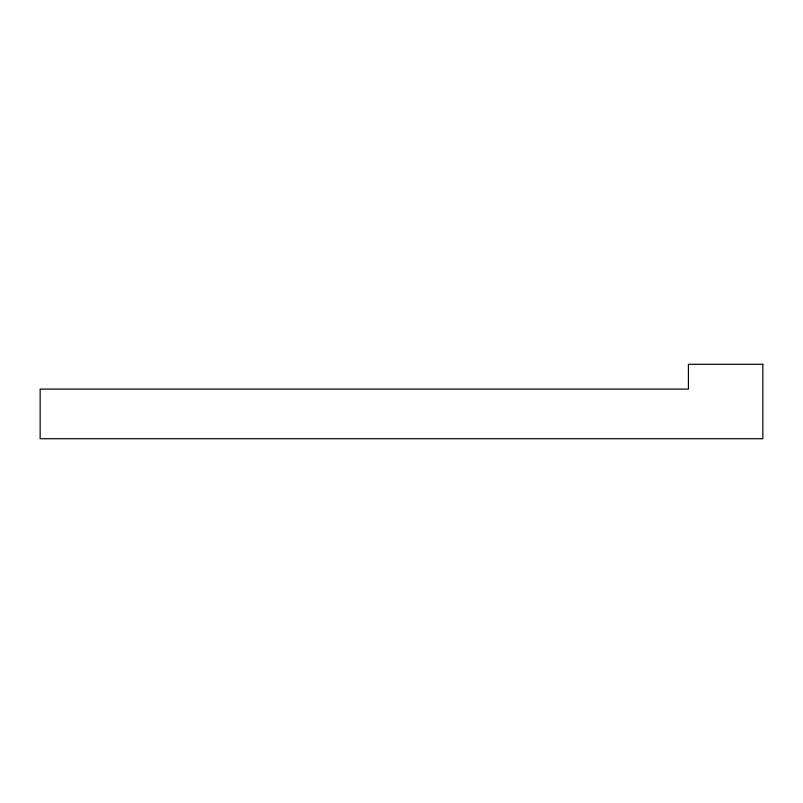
<?xml version="1.0" encoding="UTF-8"?>
<svg xmlns="http://www.w3.org/2000/svg" width="803" height="803" viewBox="0 0 803 803"><rect width="100%" height="100%" fill="white"/><g stroke="black" fill="none" stroke-linecap="round" stroke-linejoin="round"><path stroke-width="1.2" d="M762.85 364.281L688.422 364.281L688.422 389.094L40.15 389.094L40.15 438.719L762.85 438.719L762.85 364.281"/></g></svg>
